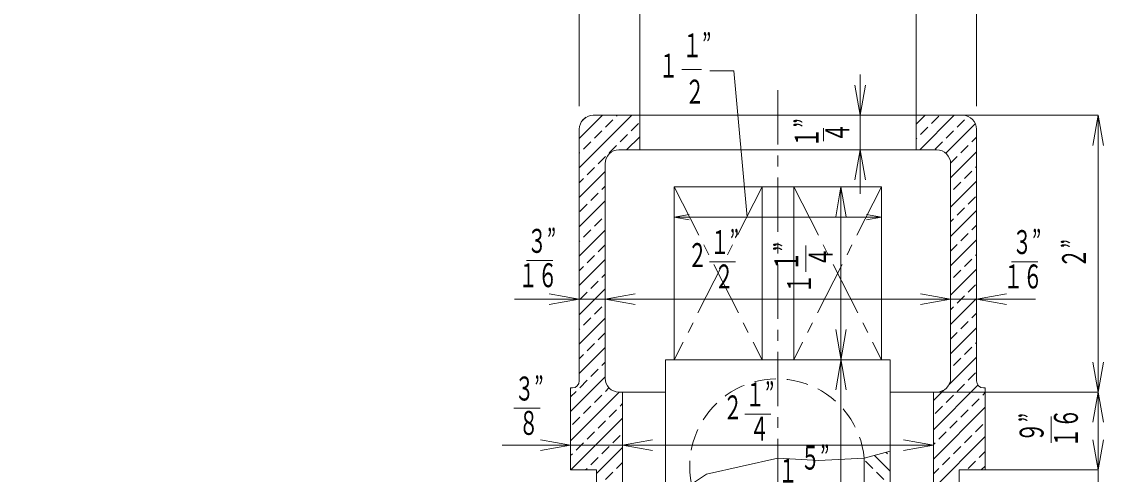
# Model space of a CAD drawing. Units: millimetres, scale not verified. Extents: x -574 to 574, y -406 to 12973.
# Drawn here: x 21.3 to 220.2, y 199.4 to 282.5 of the extents above; entities that cross this region are included whole.
import ezdxf
from ezdxf.enums import TextEntityAlignment as Align

# ---------------------------------------------------------------- set-up
doc = ezdxf.new("R2010")
doc.units = ezdxf.units.MM
doc.header["$LTSCALE"] = 2
doc.linetypes.add('CHAIN1', pattern=[8, 5, -1, 1, -1])
doc.linetypes.add('DASHED2', pattern=[3, 2, -1])
for name, color, linetype, lineweight in [('0-0_0', 3, 'Continuous', 18), ('0-1_芯', 4, 'CHAIN1', 18), ('0-2_寸法', 2, 'Continuous', 18)]:
    doc.layers.add(name, color=color, linetype=linetype, lineweight=lineweight)
doc.styles.add('ＭＳ ゴシック', font='')
doc.styles.get('ＭＳ ゴシック').set_extended_font_data('MS Gothic')

msp = doc.modelspace()

# ---------------------------------------------------------------- linework, layer by layer
at = {"layer": '0-0_0'}
for p, q in [((123.841, 255.619), (133.513, 265.29)), ((123.841, 261.007), (128.125, 265.29)), ((124.212, 264.071), (125.06, 264.92)), ((194.326, 265.29), (126.381, 265.29)), ((128.645, 263.116), (129.992, 264.463)), ((130.665, 265.137), (130.819, 265.29)), ((134.954, 265.29), (134.954, 258.94)), ((185.754, 265.29), (185.754, 258.94)), ((185.754, 263.65), (187.394, 265.29)), ((186.433, 258.94), (192.783, 265.29)), ((188.588, 263.79), (189.935, 265.137)), ((193.303, 263.116), (194.65, 264.463)), ((123.841, 262.75), (123.841, 216.528)), ((133.359, 262.443), (134.706, 263.79)), ((186.567, 261.769), (187.914, 263.116)), ((191.213, 258.332), (196.652, 263.772)), ((196.866, 262.75), (196.866, 216.528)), ((126.624, 261.096), (127.971, 262.443)), ((131.339, 260.422), (132.686, 261.769)), ((132.551, 258.94), (134.954, 261.343)), ((185.754, 260.956), (185.894, 261.096)), ((191.282, 261.096), (192.629, 262.443)), ((195.997, 260.422), (196.866, 261.292)), ((124.604, 259.075), (125.951, 260.422)), ((129.318, 258.402), (130.665, 259.749)), ((189.564, 258.94), (131.144, 258.94)), ((189.261, 259.075), (190.609, 260.422)), ((192.104, 253.835), (196.866, 258.598)), ((193.976, 258.402), (195.323, 259.749)), ((123.841, 258.313), (123.93, 258.402)), ((127.298, 256.381), (128.645, 257.728)), ((192.101, 256.526), (193.303, 257.728)), ((123.841, 250.231), (128.604, 254.993)), ((125.277, 254.361), (126.624, 255.708)), ((128.604, 256.4), (128.604, 217.03)), ((192.104, 256.4), (192.104, 217.03)), ((194.65, 253.687), (195.997, 255.034)), ((196.67, 255.708), (196.866, 255.904)), ((123.841, 252.925), (124.604, 253.687)), ((192.104, 248.447), (196.866, 253.21)), ((192.629, 251.667), (193.976, 253.014)), ((125.951, 249.646), (127.298, 250.993)), ((127.971, 251.667), (128.604, 252.299)), ((141.304, 252.185), (179.404, 252.185)), ((141.304, 252.185), (141.304, 220.435)), ((157.452, 252.185), (157.452, 220.435)), ((163.255, 252.185), (163.255, 220.435)), ((179.404, 252.185), (179.404, 220.435)), ((123.841, 244.842), (128.604, 249.605)), ((123.93, 247.625), (125.277, 248.972)), ((195.323, 248.972), (196.67, 250.319)), ((192.104, 243.059), (196.866, 247.821)), ((193.303, 246.952), (194.65, 248.299)), ((126.624, 244.931), (127.971, 246.278)), ((192.104, 245.753), (192.629, 246.278)), ((195.997, 244.258), (196.866, 245.127)), ((123.841, 239.454), (128.604, 244.217)), ((124.604, 242.911), (125.951, 244.258)), ((193.976, 242.237), (195.323, 243.584)), ((123.841, 242.148), (123.93, 242.237)), ((127.298, 240.217), (128.604, 241.523)), ((192.104, 237.671), (196.866, 242.433)), ((192.104, 240.365), (193.303, 241.564)), ((123.841, 234.066), (128.604, 238.829)), ((125.277, 238.196), (126.624, 239.543)), ((194.65, 237.523), (195.997, 238.87)), ((196.67, 239.543), (196.866, 239.739)), ((123.841, 236.76), (124.604, 237.523)), ((192.104, 232.283), (196.866, 237.045)), ((192.629, 235.502), (193.976, 236.849)), ((125.951, 233.482), (127.298, 234.829)), ((127.971, 235.502), (128.604, 236.134)), ((123.841, 228.678), (128.604, 233.44)), ((123.93, 231.461), (125.277, 232.808)), ((195.323, 232.808), (196.67, 234.155)), ((192.104, 226.894), (196.866, 231.657)), ((193.303, 230.787), (194.65, 232.134)), ((126.624, 228.767), (127.971, 230.114)), ((192.104, 229.588), (192.629, 230.114)), ((195.997, 228.093), (196.866, 228.963)), ((123.841, 223.29), (128.604, 228.052)), ((124.604, 226.746), (125.951, 228.093)), ((193.976, 226.073), (195.323, 227.42)), ((123.841, 225.984), (123.93, 226.073)), ((127.298, 224.052), (128.604, 225.358)), ((192.104, 221.506), (196.866, 226.269)), ((192.104, 224.2), (193.303, 225.399)), ((125.277, 222.032), (126.624, 223.379)), ((194.65, 221.358), (195.997, 222.705)), ((196.67, 223.379), (196.866, 223.575)), ((123.841, 217.902), (128.604, 222.664)), ((123.841, 220.596), (124.604, 221.358)), ((191.786, 215.8), (196.866, 220.881)), ((127.971, 219.338), (128.604, 219.97)), ((139.716, 220.435), (180.991, 220.435)), ((139.716, 220.435), (139.716, 167.73)), ((180.991, 220.435), (180.991, 167.73)), ((192.629, 219.338), (193.976, 220.685)), ((122.254, 210.926), (128.604, 217.276)), ((125.951, 217.317), (127.298, 218.664)), ((195.323, 216.644), (196.67, 217.991)), ((122.254, 215.258), (122.571, 215.258)), ((122.254, 215.258), (122.254, 200.203)), ((123.93, 215.296), (125.277, 216.644)), ((128.645, 214.623), (129.302, 215.281)), ((188.929, 207.555), (197.129, 215.755)), ((188.929, 212.943), (190.794, 214.808)), ((193.303, 214.623), (194.65, 215.97)), ((198.454, 215.258), (198.136, 215.258)), ((198.454, 215.258), (198.454, 200.203)), ((122.254, 213.62), (123.257, 214.623)), ((122.254, 205.538), (131.206, 214.49)), ((126.624, 212.602), (127.971, 213.949)), ((139.716, 214.49), (131.144, 214.49)), ((131.779, 214.49), (131.779, 193.734)), ((180.991, 214.49), (189.564, 214.49)), ((188.929, 214.49), (188.929, 193.734)), ((191.282, 212.602), (192.629, 213.949)), ((195.997, 211.929), (197.344, 213.276)), ((198.017, 213.949), (198.454, 214.386)), ((124.604, 210.582), (125.951, 211.929)), ((129.318, 209.908), (130.665, 211.255)), ((131.339, 211.929), (131.779, 212.369)), ((188.929, 202.167), (198.454, 211.692)), ((189.261, 210.582), (190.609, 211.929)), ((193.976, 209.908), (195.323, 211.255)), ((122.307, 200.203), (131.779, 209.675)), ((122.583, 208.561), (123.93, 209.908)), ((127.298, 207.888), (128.645, 209.235)), ((191.956, 207.888), (193.303, 209.235)), ((125.277, 205.867), (126.624, 207.214)), ((189.935, 205.867), (191.282, 207.214)), ((196.67, 207.214), (198.017, 208.561)), ((123.257, 203.847), (124.604, 205.194)), ((129.992, 205.194), (131.339, 206.541)), ((188.929, 196.779), (198.454, 206.304)), ((188.929, 204.861), (189.261, 205.194)), ((194.65, 205.194), (195.997, 206.541)), ((122.254, 202.844), (122.583, 203.173)), ((127.016, 199.524), (131.779, 204.286)), ((127.971, 203.173), (129.318, 204.52)), ((176.229, 202.338), (180.991, 203.614)), ((180.991, 199.994), (178.136, 202.849)), ((180.506, 203.173), (180.26, 203.418)), ((192.629, 203.173), (193.976, 204.52)), ((197.344, 202.5), (198.454, 203.61)), ((125.951, 201.153), (127.298, 202.5)), ((130.665, 200.479), (131.779, 201.592)), ((147.22, 199.411), (160.354, 202.359)), ((160.354, 202.359), (167.903, 201.931)), ((167.903, 201.931), (176.229, 202.338)), ((176.229, 202.338), (176.229, 168.1)), ((177.812, 200.479), (176.465, 201.826)), ((190.609, 201.153), (191.956, 202.5)), ((195.323, 200.479), (196.67, 201.826)), ((197.741, 200.203), (198.454, 200.915)), ((127.016, 200.203), (122.254, 200.203)), ((125.001, 200.203), (125.277, 200.479)), ((127.016, 200.203), (127.016, 162.65)), ((128.645, 198.459), (129.992, 199.806)), ((144.479, 197.593), (147.22, 199.411)), ((179.832, 198.459), (178.485, 199.806)), ((188.929, 199.473), (189.935, 200.479)), ((193.691, 200.203), (193.691, 162.65)), ((193.691, 200.203), (198.454, 200.203))]:
    msp.add_line(p, q, dxfattribs=at)
for centre, radius, start, end in [((126.381, 262.75), 2.54, 90, 180), ((194.326, 262.75), 2.54, 0, 90), ((131.144, 256.4), 2.54, 90, 180), ((189.564, 256.4), 2.54, 0, 90), ((131.144, 217.03), 2.54, 180, 270), ((189.564, 217.03), 2.54, 270, 0), ((122.571, 216.528), 1.27, 270, 0), ((198.136, 216.528), 1.27, 180, 270), ((-33.169, 131.207), 73.025, 203.44889, 156.56645)]:
    msp.add_arc(centre, radius, start, end, dxfattribs=at)
at = {"layer": '0-0_0', "color": 1, "linetype": 'DASHED2'}
msp.add_arc((160.222, 200.846), 16.076, 5.32696, 191.67362, dxfattribs=at)
at = {"layer": '0-1_芯'}
for p, q in [((160.354, 269.903), (160.354, -234.488)), ((157.452, 252.185), (141.304, 220.435)), ((141.304, 252.185), (157.452, 220.435)), ((179.404, 252.185), (163.255, 220.435)), ((163.255, 252.185), (179.404, 220.435))]:
    msp.add_line(p, q, dxfattribs=at)
at = {"layer": '0-2_寸法'}
for p, q in [((123.841, 266.95), (123.841, 303.128)), ((196.866, 266.95), (196.866, 303.128)), ((134.954, 264.492), (134.954, 290.126)), ((185.754, 264.492), (185.754, 290.126)), ((142.726, 273.681), (146.333, 273.681)), ((147.853, 273.443), (152.275, 273.443)), ((152.275, 273.443), (154.724, 246.595)), ((175.48, 272.801), (175.48, 250.9)), ((175.48, 265.29), (174.507, 270.805)), ((175.48, 265.29), (176.452, 270.805)), ((219.206, 265.29), (218.234, 259.775)), ((219.206, 265.29), (219.206, 181.204)), ((168.762, 260.539), (168.762, 262.943)), ((175.48, 258.94), (174.507, 253.425)), ((175.48, 258.94), (176.452, 253.425)), ((171.952, 252.185), (170.98, 246.67)), ((171.952, 252.185), (171.952, 74.391)), ((171.952, 252.185), (172.925, 246.67)), ((141.304, 246.595), (144.061, 247.081)), ((141.304, 246.595), (144.061, 246.108)), ((141.304, 246.595), (179.404, 246.595)), ((179.404, 246.595), (176.646, 247.081)), ((179.404, 246.595), (176.646, 246.108)), ((165.504, 236.561), (165.504, 241.37)), ((114.146, 238.629), (118.955, 238.629)), ((147.754, 238.397), (152.563, 238.397)), ((203.317, 238.406), (208.126, 238.406)), ((111.948, 231.535), (207.683, 231.535)), ((123.841, 231.535), (118.326, 232.508)), ((123.841, 231.535), (118.326, 230.563)), ((128.604, 231.535), (134.119, 232.508)), ((128.604, 231.535), (134.119, 230.563)), ((192.104, 231.535), (186.589, 232.508)), ((192.104, 231.535), (186.589, 230.563)), ((196.866, 231.535), (202.381, 232.508)), ((196.866, 231.535), (202.381, 230.563)), ((170.98, 225.95), (172.925, 214.92)), ((172.925, 225.95), (170.98, 214.92)), ((220.179, 208.975), (218.234, 220.005)), ((218.234, 208.975), (220.179, 220.005)), ((188.929, 214.49), (219.206, 214.49)), ((111.835, 211.521), (116.644, 211.521)), ((154.248, 210.442), (159.057, 210.442)), ((210.603, 205.184), (210.603, 209.993)), ((122.254, 204.725), (116.739, 205.697)), ((131.779, 204.725), (137.294, 205.697)), ((188.929, 204.725), (183.414, 205.697)), ((219.206, 200.203), (220.179, 205.718)), ((109.645, 204.725), (188.929, 204.725)), ((122.254, 204.725), (116.739, 203.752)), ((131.779, 204.725), (137.294, 203.752)), ((188.929, 204.725), (183.414, 203.752))]:
    msp.add_line(p, q, dxfattribs=at)
for points in [[(194.326, 265.29), (219.206, 265.29), (220.179, 259.775)], [(198.454, 200.203), (219.206, 200.203), (218.234, 205.718)]]:
    msp.add_lwpolyline(points, dxfattribs=at)

# ---------------------------------------------------------------- texts
at = {"layer": '0-2_寸法', "style": 'ＭＳ ゴシック', "width": 0.6}
for s, p in [('１”', (142.81, 274.616)), ('１', (138.449, 270.9)), ('２', (143.29, 266.108)), ('３”', (114.275, 238.722)), ('１”', (147.883, 238.489)), ('３”', (203.446, 238.498)), ('２', (143.77, 236.114)), ('１６', (112.645, 232.419)), ('２', (148.669, 232.186)), ('１６', (201.816, 232.195)), ('３”', (111.964, 211.613)), ('１”', (154.377, 210.534)), ('２', (150.264, 208.159)), ('８', (112.75, 205.31)), ('４', (155.163, 204.231)), ('５”', (164.511, 198.928)), ('１', (160.398, 196.552))]:
    msp.add_text(s, height=4.399, dxfattribs=at).set_placement(p, align=Align.BOTTOM_LEFT)
for s, p in [('１”', (169.139, 259.395)), ('４', (174.811, 260.315)), ('１”', (165.412, 236.69)), ('２”', (218.311, 237.238)), ('４', (171.714, 237.476)), ('１', (167.787, 232.577)), ('９”', (210.511, 205.313)), ('１６', (216.813, 204.298))]:
    msp.add_text(s, height=4.399, rotation=90, dxfattribs=at).set_placement(p, align=Align.BOTTOM_LEFT)

doc.saveas('drawing.dxf')
